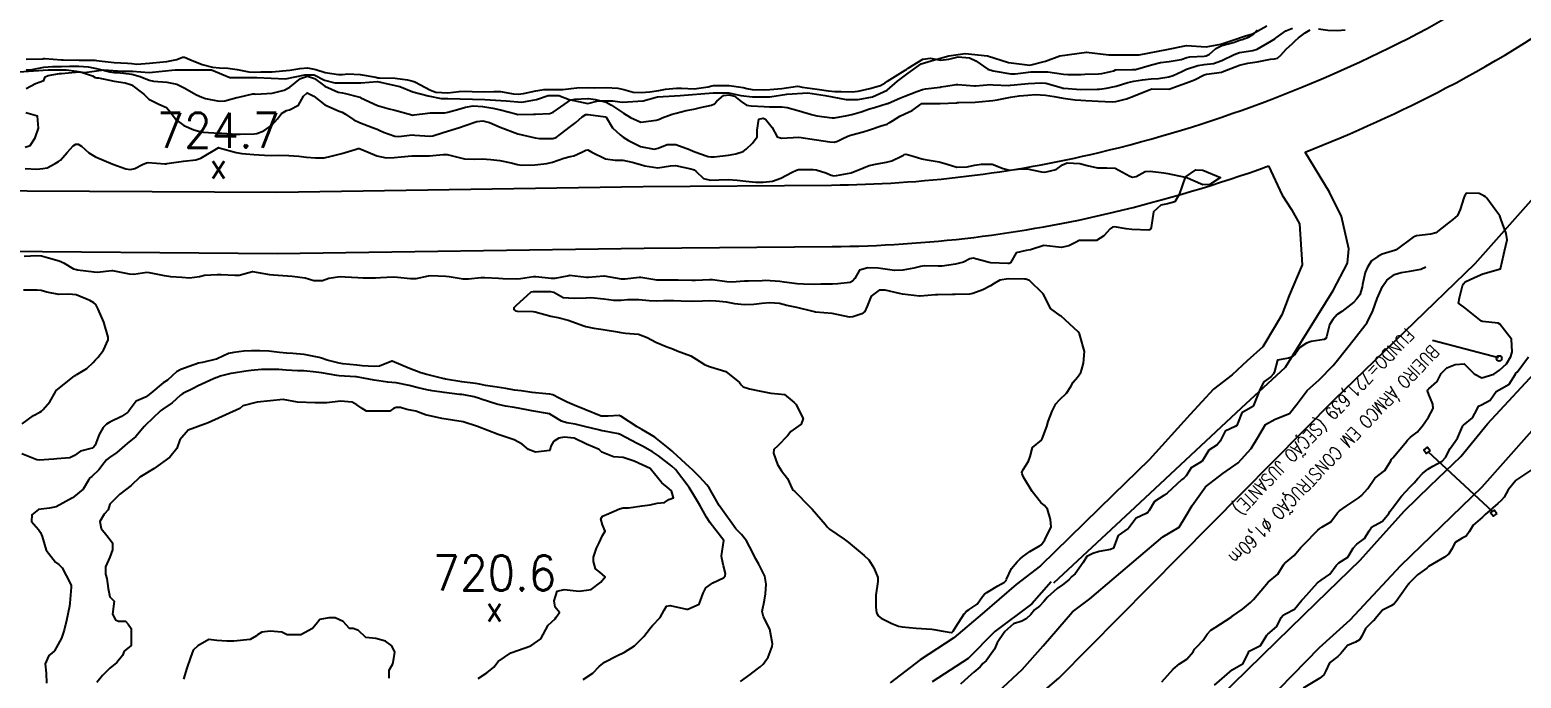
# Model space of a CAD drawing. Header units: metres. Extents: x 307586 to 320046, y 7427249 to 7434250.
# Drawn here: x 313223.9 to 313393.6, y 7432429.1 to 7432502.9 of the extents above; entities that cross this region are included whole.
import ezdxf
from ezdxf.enums import TextEntityAlignment as Align

# ---------------------------------------------------------------- set-up
doc = ezdxf.new("R2010")
doc.units = ezdxf.units.M
doc.header["$MEASUREMENT"] = 0
doc.linetypes.add('CONTINUO', pattern=[0])
for name, color, linetype in [('Curvas de Nivel 1m', 11, 'Continuous'), ('Divisa', 42, 'FENCELINE2'), ('Hidrografia', 140, 'Continuous'), ('Linha Férrea', 20, 'Continuous'), ('Pontos Cotados', 45, 'Continuous'), ('Portico', 45, 'Continuous'), ('TEXTO', 45, 'Continuous'), ('Vias Primárias', 230, 'Continuous'), ('Vias Secundárias', 230, 'Continuous')]:
    doc.layers.add(name, color=color, linetype=linetype)
doc.styles.add('ROMANS', font='romans', dxfattribs={"height": 0.2})
doc.styles.add('Style-STANDARD', font='STANDARD.shx')
doc.linetypes.add('FENCELINE2', pattern='A,0.25,-0.1,[132,ltypeshp.shx,S=0.1,R=0,X=-0.1,Y=0],-0.1,1', length=1.45)

# ---------------------------------------------------------------- blocks, each defined once
blk = doc.blocks.new('ELVTXT_116')
at = {"layer": 'Pontos Cotados', "linetype": 'Continuous', "style": 'Style-STANDARD'}
for s, height, p in [('720.6', 4, (0, 4)), ('x', 3, (0, 0))]:
    blk.add_text(s, height=height, dxfattribs=at).set_placement(p, align=Align.MIDDLE_CENTER)
blk = doc.blocks.new('ELVTXT_122')
at = {"layer": 'Pontos Cotados', "linetype": 'Continuous', "style": 'Style-STANDARD'}
for s, height, p in [('724.7', 4, (0, 4)), ('x', 3, (0, 0))]:
    blk.add_text(s, height=height, dxfattribs=at).set_placement(p, align=Align.MIDDLE_CENTER)

msp = doc.modelspace()

# ---------------------------------------------------------------- linework, layer by layer
at = {"layer": 'Curvas de Nivel 1m', "flags": 128}
for points, elevation in [([(313223.48, 7432496.18), (313224.55, 7432496.76), (313225.49, 7432497.12), (313225.67, 7432497.5), (313225.99, 7432497.67), (313227.27, 7432497.89), (313227.5, 7432497.91), (313229.09, 7432498.05), (313229.5, 7432498.07), (313229.89, 7432498.02), (313231.05, 7432497.62), (313231.34, 7432497.46), (313231.49, 7432497.42), (313231.71, 7432497.39), (313233.49, 7432497.03), (313234.76, 7432496.84), (313235.48, 7432496.61), (313236.88, 7432495.55), (313237.46, 7432494.97), (313238.6, 7432494.39), (313239.45, 7432494.03), (313239.93, 7432493.51), (313240.54, 7432492.61), (313241.43, 7432491.97), (313242.57, 7432491.48), (313243.42, 7432491.25), (313243.66, 7432491.23), (313245.42, 7432491.12), (313245.77, 7432491.09), (313247.42, 7432490.99), (313247.85, 7432490.99), (313249.42, 7432491.03), (313249.74, 7432491.07), (313250.54, 7432491.38), (313251.43, 7432492.03), (313252.07, 7432492.73), (313252.56, 7432493.36), (313253.13, 7432493.67), (313253.45, 7432493.77), (313254.48, 7432494.31), (313255.04, 7432495.33), (313255.48, 7432495.69), (313256.24, 7432495.31), (313257.46, 7432494.34), (313259.12, 7432493.61), (313259.45, 7432493.48), (313259.82, 7432493.27), (313260.78, 7432492.61), (313261.43, 7432492.31), (313262.89, 7432491.77), (313263.43, 7432491.56), (313263.65, 7432491.46), (313264.16, 7432491.22), (313265.42, 7432490.77), (313265.88, 7432490.73), (313267.42, 7432490.9), (313267.7, 7432490.89), (313269.42, 7432490.76), (313269.77, 7432490.8), (313270.81, 7432491.14), (313271.43, 7432491.34), (313272.78, 7432491.77), (313273.43, 7432491.99), (313274.77, 7432492.42), (313275.44, 7432492.5), (313276.2, 7432492.31), (313277.43, 7432491.81), (313279.42, 7432491.04), (313281.42, 7432490.57), (313281.9, 7432490.52), (313283.42, 7432490.5), (313283.79, 7432490.62), (313284.27, 7432490.98), (313285.43, 7432491.88), (313286.05, 7432492.34), (313286.75, 7432492.95), (313287.17, 7432493.22), (313287.45, 7432493.25), (313289.4, 7432492.97), (313289.44, 7432492.95), (313289.48, 7432492.92), (313290.22, 7432491.7), (313291.07, 7432490.9), (313291.42, 7432490.66), (313292.02, 7432490.28), (313293.4, 7432489.58), (313294.96, 7432489.29), (313295.4, 7432489.39), (313296.42, 7432489.82), (313297.41, 7432489.82), (313298.96, 7432489.24), (313299.4, 7432489.05), (313300.1, 7432488.79), (313301.09, 7432488.47), (313301.39, 7432488.4), (313301.76, 7432488.4), (313303.39, 7432488.61), (313304.23, 7432488.74), (313305.08, 7432489.04), (313305.4, 7432489.27), (313306.15, 7432489.98), (313306.66, 7432490.71), (313306.68, 7432491.46), (313306.86, 7432492.71), (313307.35, 7432492.8), (313307.44, 7432492.79), (313307.61, 7432492.7), (313308.38, 7432491.75), (313308.95, 7432490.68), (313309.42, 7432490.53), (313311.42, 7432490.65), (313313.42, 7432490.35), (313314.93, 7432490.12), (313315.42, 7432490.09), (313315.81, 7432490.2), (313316.56, 7432490.59), (313317.17, 7432490.83), (313317.43, 7432490.91), (313318.72, 7432491.27), (313319.43, 7432491.5), (313320.88, 7432491.98), (313321.44, 7432492.14), (313321.7, 7432492.27), (313322.05, 7432492.52), (313322.91, 7432493.06), (313323.45, 7432493.29), (313324.29, 7432493.67), (313325.4, 7432494.48), (313325.47, 7432494.5), (313327.45, 7432494.48), (313327.47, 7432494.48), (313329.35, 7432494.57), (313329.47, 7432494.58), (313329.61, 7432494.58), (313331.48, 7432494.63), (313333.07, 7432494.8), (313333.48, 7432494.83), (313333.99, 7432494.9), (313335.48, 7432495.21), (313336.47, 7432495.36), (313337.48, 7432495.45), (313338.32, 7432495.5), (313339.48, 7432495.44), (313340.45, 7432495.27), (313341.48, 7432495.09), (313342.83, 7432494.92), (313343.48, 7432494.87), (313344.06, 7432494.84), (313345.48, 7432494.74), (313347.04, 7432494.66), (313347.48, 7432494.71), (313348.68, 7432495), (313349.48, 7432495.3), (313351.46, 7432496.13), (313351.49, 7432496.14), (313351.52, 7432496.15), (313353.49, 7432496.12), (313353.6, 7432496.15), (313354.97, 7432496.66), (313355.5, 7432496.84), (313356.44, 7432497.18), (313357.52, 7432497.73), (313357.78, 7432497.83), (313359.52, 7432498.06), (313359.54, 7432498.06), (313359.57, 7432498.08), (313361.53, 7432498.85), (313362.49, 7432499.08), (313363.54, 7432499.24), (313365.06, 7432499.53), (313365.54, 7432499.58), (313365.87, 7432499.66), (313366.25, 7432499.99), (313366.87, 7432500.67), (313367.56, 7432501.32), (313367.9, 7432501.64), (313368.26, 7432501.97), (313369, 7432502.54), (313369.58, 7432502.87)], 723), ([(313223.5, 7432498.32), (313224.16, 7432498.36), (313225.5, 7432498.6), (313226.48, 7432498.7), (313227.5, 7432498.71), (313228.42, 7432498.73), (313229.5, 7432498.74), (313230.55, 7432498.67), (313231.5, 7432498.48), (313232.99, 7432498.1), (313233.5, 7432498.03), (313233.91, 7432498), (313235.5, 7432497.82), (313236.47, 7432497.55), (313237.49, 7432497.15), (313237.99, 7432497.03), (313239.49, 7432496.92), (313240.65, 7432496.67), (313241.48, 7432496.27), (313242.88, 7432495.48), (313243.47, 7432495.19), (313243.88, 7432495.05), (313245.46, 7432494.76), (313246.09, 7432494.8), (313247.47, 7432495.16), (313247.67, 7432495.22), (313248.47, 7432495.41), (313249.3, 7432495.58), (313249.47, 7432495.57), (313249.64, 7432495.56), (313251.48, 7432495.65), (313252.84, 7432496), (313253.48, 7432496.35), (313254.71, 7432497.33), (313255.5, 7432497.61), (313256.31, 7432497.31), (313257.48, 7432496.46), (313258.98, 7432495.79), (313259.48, 7432495.68), (313259.83, 7432495.62), (313261.29, 7432495.25), (313261.47, 7432495.19), (313261.58, 7432495.14), (313263.46, 7432494.26), (313264.78, 7432493.88), (313265.45, 7432493.74), (313267.36, 7432493.18), (313267.44, 7432493.16), (313267.46, 7432493.16), (313267.64, 7432493.18), (313269.21, 7432493.4), (313269.45, 7432493.41), (313271.14, 7432493.44), (313271.45, 7432493.48), (313272.73, 7432493.84), (313273.46, 7432494.05), (313274.34, 7432494.21), (313275.46, 7432494.16), (313276.58, 7432493.95), (313277.45, 7432493.76), (313279.2, 7432493.29), (313279.45, 7432493.25), (313281.2, 7432493.26), (313281.45, 7432493.27), (313283.09, 7432493.36), (313283.45, 7432493.48), (313284.34, 7432494.1), (313285.47, 7432494.91), (313285.51, 7432494.92), (313285.9, 7432494.96), (313287.38, 7432495.04), (313287.47, 7432495.04), (313288.27, 7432494.93), (313289.47, 7432494.62), (313290.09, 7432494.29), (313291.45, 7432493.39), (313292.25, 7432492.88), (313293.44, 7432492.37), (313295.16, 7432492.57), (313295.44, 7432492.67), (313295.57, 7432492.71), (313295.87, 7432492.84), (313297.01, 7432493.26), (313297.45, 7432493.4), (313298.59, 7432493.68), (313299.46, 7432493.84), (313300.23, 7432494.02), (313301.47, 7432494.29), (313301.81, 7432494.43), (313302.07, 7432494.76), (313302.85, 7432495.39), (313303.48, 7432495.48), (313304.07, 7432495.33), (313304.84, 7432494.73), (313305.47, 7432494.3), (313305.98, 7432494.2), (313307.46, 7432494.15), (313308.06, 7432494.1), (313309.46, 7432494.12), (313310.09, 7432494.04), (313311.46, 7432493.65), (313312.86, 7432493.23), (313313.45, 7432493.09), (313315.21, 7432492.84), (313315.45, 7432492.85), (313316.91, 7432493.13), (313317.45, 7432493.25), (313318.48, 7432493.54), (313319.46, 7432493.86), (313320, 7432494.02), (313321.47, 7432494.47), (313321.52, 7432494.49), (313321.6, 7432494.53), (313322.89, 7432495.1), (313323.48, 7432495.33), (313324.85, 7432495.85), (313325.49, 7432496.08), (313325.81, 7432496.15), (313327.49, 7432496.36), (313327.58, 7432496.37), (313328.15, 7432496.45), (313329.3, 7432496.64), (313329.5, 7432496.65), (313331.39, 7432496.51), (313331.49, 7432496.51), (313333.26, 7432496.63), (313333.5, 7432496.62), (313335.31, 7432496.55), (313335.5, 7432496.56), (313337.12, 7432496.73), (313337.5, 7432496.76), (313339, 7432496.83), (313339.5, 7432496.78), (313341.27, 7432496.29), (313341.44, 7432496.24), (313341.49, 7432496.23), (313341.56, 7432496.22), (313343.49, 7432496.06), (313345.35, 7432496.1), (313345.49, 7432496.1), (313345.62, 7432496.11), (313346.4, 7432496.23), (313347.32, 7432496.4), (313347.5, 7432496.45), (313348.83, 7432496.88), (313349.51, 7432497.01), (313350.52, 7432497.17), (313351.51, 7432497.28), (313352.33, 7432497.34), (313353.51, 7432497.53), (313353.98, 7432497.68), (313354.97, 7432498.13), (313355.53, 7432498.38), (313356.82, 7432498.82), (313357.53, 7432498.92), (313358.58, 7432499.05), (313359.54, 7432499.37), (313360.92, 7432500.06), (313361.55, 7432500.28), (313363.06, 7432500.52), (313363.55, 7432500.68), (313365.17, 7432501.61), (313365.56, 7432501.85), (313365.65, 7432501.91), (313365.74, 7432502), (313366.82, 7432502.75), (313367.58, 7432503.06)], 722), ([(313223.51, 7432499.51), (313225.4, 7432499.57), (313225.51, 7432499.59), (313225.6, 7432499.59), (313227.51, 7432499.45), (313227.72, 7432499.45), (313229.51, 7432499.41), (313231.31, 7432499.41), (313231.51, 7432499.39), (313231.79, 7432499.33), (313233.51, 7432499.15), (313235.03, 7432499.09), (313235.51, 7432499.03), (313236.1, 7432498.96), (313237.51, 7432499.09), (313237.91, 7432499.13), (313239.51, 7432499.26), (313240.63, 7432499.5), (313241.27, 7432499.74), (313241.52, 7432499.74), (313242.13, 7432499.48), (313243.51, 7432498.92), (313244.68, 7432498.63), (313245.5, 7432498.54), (313246.44, 7432498.49), (313247.5, 7432498.34), (313248.81, 7432498.1), (313249.5, 7432498.05), (313250.18, 7432498.07), (313251.5, 7432498.09), (313252.66, 7432498.2), (313253.5, 7432498.26), (313254.62, 7432498.45), (313255.51, 7432498.54), (313256.45, 7432498.37), (313257.5, 7432498.01), (313259.01, 7432497.78), (313259.5, 7432497.79), (313260.09, 7432497.86), (313261.5, 7432497.78), (313263.26, 7432497.47), (313263.49, 7432497.42), (313263.68, 7432497.41), (313265.49, 7432497.36), (313266.87, 7432497.19), (313267.49, 7432497.04), (313267.73, 7432496.94), (313269.48, 7432496), (313270.1, 7432495.77), (313271.48, 7432495.69), (313272.74, 7432495.86), (313273.48, 7432495.89), (313274.23, 7432495.85), (313275.48, 7432495.81), (313276.71, 7432495.84), (313277.48, 7432495.85), (313278.95, 7432495.58), (313279.48, 7432495.53), (313280.07, 7432495.62), (313281.48, 7432495.93), (313282.41, 7432496.08), (313283.48, 7432496.07), (313284.57, 7432496.06), (313285.49, 7432496.2), (313286.16, 7432496.28), (313287.49, 7432496.29), (313288.15, 7432496.27), (313289.49, 7432496.3), (313290.82, 7432496.23), (313291.48, 7432496.07), (313292.57, 7432495.79), (313293.48, 7432495.73), (313294.45, 7432495.82), (313295.48, 7432495.98), (313296.22, 7432496.1), (313297.49, 7432496.24), (313298.07, 7432496.23), (313299.49, 7432496.17), (313301.09, 7432496.38), (313301.49, 7432496.51), (313301.71, 7432496.55), (313303.49, 7432496.53), (313305.08, 7432496.31), (313305.49, 7432496.2), (313306.11, 7432496.09), (313307.49, 7432496.05), (313308.12, 7432496.06), (313309.49, 7432496.19), (313311.27, 7432496.44), (313311.49, 7432496.42), (313311.79, 7432496.34), (313313.49, 7432496.12), (313314.78, 7432495.91), (313315.49, 7432495.86), (313316.24, 7432495.84), (313317.49, 7432495.81), (313318.16, 7432495.9), (313319.49, 7432496.18), (313320.68, 7432496.54), (313321.21, 7432496.83), (313321.5, 7432497.02), (313322.42, 7432497.61), (313323.52, 7432498.29), (313323.66, 7432498.37), (313323.85, 7432498.51), (313325.53, 7432499.54), (313326.37, 7432499.63), (313327.53, 7432499.43), (313328.47, 7432499.51), (313329.54, 7432499.79), (313330.81, 7432499.69), (313331.53, 7432499.33), (313332.91, 7432498.4), (313333.52, 7432498.2), (313333.75, 7432498.16), (313335.52, 7432497.86), (313336.02, 7432497.85), (313337.52, 7432498.05), (313337.79, 7432498.07), (313339.52, 7432498.1), (313339.75, 7432498.09), (313341.52, 7432497.84), (313342.01, 7432497.79), (313343.52, 7432497.8), (313343.96, 7432497.82), (313345.52, 7432497.85), (313345.87, 7432497.89), (313347.23, 7432498.22), (313347.44, 7432498.3), (313347.52, 7432498.32), (313349.36, 7432498.37), (313349.52, 7432498.36), (313349.7, 7432498.37), (313351.53, 7432498.88), (313352.56, 7432499.14), (313353.53, 7432499.28), (313354.89, 7432499.48), (313355.54, 7432499.7), (313355.88, 7432499.78), (313357.54, 7432499.86), (313357.75, 7432499.89), (313358.14, 7432500.09), (313358.87, 7432500.76), (313359.55, 7432501.07), (313360.97, 7432501.47), (313361.56, 7432501.69), (313361.83, 7432501.78), (313362.56, 7432502.04), (313363.17, 7432502.43), (313363.58, 7432502.88)], 721), ([(313370.55, 7432502.97), (313371.58, 7432502.82), (313372.71, 7432502.79), (313373.58, 7432502.88)], 723), ([(313223.39, 7432489.53), (313223.93, 7432489.7), (313224.51, 7432490.59), (313224.91, 7432491.69), (313224.78, 7432493.03), (313223.44, 7432493.42)], 723), ([(313223.37, 7432487.09), (313224.7, 7432487.02), (313225.37, 7432487.07), (313225.88, 7432487.17), (313226.81, 7432487.67), (313227.16, 7432487.87), (313227.38, 7432488.04), (313228.14, 7432488.89), (313228.85, 7432489.65), (313229.16, 7432489.87), (313229.4, 7432489.86), (313229.78, 7432489.63), (313230.63, 7432488.87), (313231.38, 7432488.41), (313233.37, 7432487.59), (313234.84, 7432487.04), (313235.37, 7432486.98), (313235.85, 7432487.08), (313236.74, 7432487.55), (313237.18, 7432487.74), (313237.38, 7432487.76), (313239.28, 7432487.62), (313239.37, 7432487.62), (313239.51, 7432487.66), (313241.38, 7432487.91), (313242.78, 7432488.07), (313243.38, 7432488.26), (313245.35, 7432489.44), (313245.38, 7432489.46), (313245.39, 7432489.46), (313245.47, 7432489.44), (313247.39, 7432488.9), (313248.02, 7432488.78), (313249.39, 7432488.68), (313250.61, 7432488.6), (313251.38, 7432488.55), (313252.16, 7432488.59), (313253.39, 7432488.58), (313254.53, 7432488.48), (313255.38, 7432488.39), (313256.4, 7432488.29), (313257.38, 7432488.32), (313258.2, 7432488.48), (313259.39, 7432488.8), (313260.91, 7432489.26), (313261.28, 7432489.37), (313261.39, 7432489.36), (313261.67, 7432489.25), (313263.39, 7432488.52), (313264.47, 7432488.3), (313265.38, 7432488.33), (313266.16, 7432488.42), (313267.39, 7432488.53), (313268.04, 7432488.52), (313269.39, 7432488.52), (313270.94, 7432488.69), (313271.39, 7432488.69), (313271.99, 7432488.52), (313273.38, 7432488.19), (313274.45, 7432488.16), (313275.38, 7432488.18), (313276.36, 7432488.1), (313277.38, 7432487.99), (313278.68, 7432487.75), (313279.38, 7432487.53), (313279.8, 7432487.46), (313281.38, 7432487.52), (313282.73, 7432487.65), (313283.38, 7432487.79), (313284.68, 7432488.26), (313285.39, 7432488.44), (313285.82, 7432488.53), (313286.73, 7432488.95), (313287.16, 7432489.18), (313287.4, 7432489.2), (313287.85, 7432488.94), (313289.39, 7432488.18), (313290.52, 7432488.04), (313291.38, 7432488.04), (313292.44, 7432487.82), (313293.38, 7432487.53), (313293.9, 7432487.39), (313295.38, 7432487.18), (313296.82, 7432487.38), (313297.38, 7432487.43), (313299.13, 7432487.05), (313299.37, 7432486.97), (313299.49, 7432486.92), (313299.67, 7432486.8), (313300.54, 7432485.96), (313301.36, 7432485.76), (313302.32, 7432485.8), (313303.36, 7432485.84), (313304.38, 7432485.75), (313305.36, 7432485.64), (313306.52, 7432485.55), (313307.36, 7432485.53), (313308.4, 7432485.65), (313309.37, 7432486), (313310.66, 7432486.66), (313311.14, 7432486.89), (313311.38, 7432486.96), (313313.02, 7432486.99), (313313.38, 7432486.95), (313314.46, 7432486.61), (313315.09, 7432486.32), (313315.37, 7432486.26), (313315.68, 7432486.28), (313317.37, 7432486.58), (313318.77, 7432487.18), (313319.39, 7432487.42), (313320.3, 7432487.63), (313321.39, 7432487.81), (313321.97, 7432487.95), (313323.09, 7432488.51), (313323.3, 7432488.62), (313323.4, 7432488.67), (313323.61, 7432488.72), (313324.4, 7432488.5), (313325.4, 7432488.17), (313325.78, 7432488.1), (313327.39, 7432487.83), (313328.27, 7432487.57), (313329.39, 7432487.25), (313330.55, 7432487.26), (313331.39, 7432487.46), (313332.2, 7432487.59), (313333.39, 7432487.57), (313334.67, 7432487.09), (313335.38, 7432486.88), (313336.68, 7432487.05), (313337.38, 7432487.06), (313339, 7432486.7), (313339.38, 7432486.66), (313340.7, 7432486.99), (313341.39, 7432487.49), (313341.94, 7432487.74), (313343.39, 7432487.64), (313344.2, 7432487.44), (313345.39, 7432487.15), (313346.46, 7432487.15), (313347.39, 7432487.11), (313349.08, 7432486.2), (313349.37, 7432486.09), (313349.77, 7432486.19), (313350.81, 7432486.75), (313351.38, 7432486.78), (313352.94, 7432486.6), (313353.38, 7432486.51), (313355.37, 7432486.12), (313356.58, 7432486.92), (313357.38, 7432486.88), (313359.37, 7432486.08), (313359.37, 7432486.08), (313358.17, 7432485.28), (313357.36, 7432485.22), (313355.37, 7432486.12), (313354.69, 7432484.13), (313354.17, 7432483.31), (313353.34, 7432483.06), (313352.59, 7432482.9), (313351.75, 7432482.17), (313351.51, 7432480.37), (313351.41, 7432480.17), (313351.35, 7432480.12), (313351.3, 7432480.1), (313351.21, 7432480.08), (313349.3, 7432480.13), (313348.65, 7432480.21), (313347.31, 7432480.44), (313347.11, 7432480.42), (313346.84, 7432480.22), (313346.09, 7432479.43), (313345.29, 7432478.88), (313343.93, 7432478.9), (313343.29, 7432478.88), (313342.9, 7432478.66), (313342.14, 7432478.28), (313341.45, 7432478.12), (313341.28, 7432478.11), (313339.28, 7432478.32), (313337.76, 7432477.85), (313337.27, 7432477.76), (313336.13, 7432477.49), (313335.49, 7432476.36), (313335.32, 7432476.29), (313335.25, 7432476.29), (313335.18, 7432476.28), (313333.25, 7432476.37), (313333.06, 7432476.39), (313331.26, 7432476.89), (313330.86, 7432476.81), (313330.14, 7432476.43), (313329.25, 7432476.19), (313327.73, 7432475.97), (313327.25, 7432475.97), (313325.72, 7432476), (313325.25, 7432475.93), (313324.49, 7432475.74), (313323.24, 7432475.51), (313322.28, 7432475.49), (313321.24, 7432475.64), (313320.45, 7432475.75), (313319.25, 7432475.8), (313318.3, 7432475.52), (313317.78, 7432474.57), (313317.53, 7432474.27), (313317.23, 7432474.13), (313315.86, 7432473.96), (313315.22, 7432473.94), (313313.92, 7432473.92), (313313.22, 7432473.9), (313311.95, 7432473.91), (313311.22, 7432473.97), (313309.74, 7432474.16), (313309.23, 7432474.23), (313307.6, 7432474.33), (313307.23, 7432474.32), (313305.66, 7432474.28), (313305.23, 7432474.26), (313303.79, 7432474.17), (313303.22, 7432474.21), (313301.58, 7432474.41), (313301.23, 7432474.43), (313299.66, 7432474.36), (313299.23, 7432474.35), (313297.66, 7432474.38), (313297.23, 7432474.39), (313295.69, 7432474.37), (313295.23, 7432474.4), (313293.43, 7432474.67), (313293.23, 7432474.67), (313291.63, 7432474.48), (313291.23, 7432474.49), (313289.3, 7432474.85), (313289.23, 7432474.85), (313287.47, 7432474.7), (313287.23, 7432474.7), (313285.3, 7432474.9), (313285.23, 7432474.89), (313283.63, 7432474.58), (313283.23, 7432474.57), (313281.48, 7432474.76), (313281.23, 7432474.75), (313279.72, 7432474.54), (313279.23, 7432474.51), (313277.73, 7432474.55), (313277.23, 7432474.57), (313275.66, 7432474.64), (313275.23, 7432474.65), (313273.81, 7432474.51), (313273.22, 7432474.49), (313271.61, 7432474.75), (313271.23, 7432474.81), (313269.51, 7432474.88), (313269.23, 7432474.85), (313267.84, 7432474.55), (313267.22, 7432474.52), (313265.74, 7432474.68), (313265.23, 7432474.72), (313263.79, 7432474.66), (313263.22, 7432474.62), (313261.84, 7432474.62), (313261.22, 7432474.65), (313259.77, 7432474.72), (313259.22, 7432474.75), (313257.93, 7432474.59), (313257.22, 7432474.31), (313256.23, 7432474.3), (313255.22, 7432474.6), (313253.76, 7432474.81), (313253.23, 7432474.83), (313251.64, 7432474.95), (313251.23, 7432475), (313249.3, 7432475.34), (313249.23, 7432475.33), (313247.73, 7432474.91), (313247.23, 7432474.9), (313245.67, 7432474.99), (313245.23, 7432475), (313243.78, 7432474.91), (313243.22, 7432474.78), (313242.09, 7432474.61), (313241.22, 7432474.67), (313239.97, 7432474.76), (313239.22, 7432474.86), (313237.54, 7432475.22), (313237.23, 7432475.24), (313235.74, 7432475.04), (313235.23, 7432475.06), (313233.37, 7432475.45), (313233.23, 7432475.45), (313231.56, 7432475.27), (313231.23, 7432475.29), (313229.33, 7432475.53), (313229.23, 7432475.54), (313228.9, 7432475.63), (313227.87, 7432476.28), (313227.24, 7432476.54), (313226.02, 7432476.9), (313225.25, 7432477.12), (313224.72, 7432477.16), (313223.25, 7432477.09)], 724), ([(313352.69, 7432428.66), (313354, 7432430.13), (313354.71, 7432430.73), (313355.55, 7432431.27), (313356.26, 7432432.1), (313356.44, 7432432.39), (313356.73, 7432432.71), (313357.42, 7432433.41), (313357.87, 7432434.09), (313358.29, 7432434.55), (313358.76, 7432434.86), (313360.58, 7432436.05), (313360.69, 7432436.14), (313360.78, 7432436.2), (313361.88, 7432436.94), (313362.8, 7432437.71), (313362.96, 7432437.86), (313363.12, 7432438.03), (313364.82, 7432440), (313365.89, 7432440.93), (313366.57, 7432441.98), (313366.68, 7432442.14), (313366.85, 7432442.3), (313367.77, 7432443.06), (313368.53, 7432443.96), (313368.7, 7432444.14), (313368.88, 7432444.3), (313370.47, 7432445.94), (313370.69, 7432446.14), (313370.9, 7432446.26), (313371.94, 7432446.89), (313372.7, 7432447.91), (313372.8, 7432448.04), (313372.93, 7432448.14), (313373.7, 7432448.67), (313374.94, 7432449.49), (313375.16, 7432449.66), (313375.41, 7432449.88), (313376.16, 7432450.66), (313376.96, 7432451.86), (313378.09, 7432452.74), (313378.75, 7432453.84), (313378.84, 7432454), (313379, 7432454.18), (313380.39, 7432455.82), (313380.66, 7432456.18), (313381.02, 7432456.53), (313381.77, 7432457.07), (313382.38, 7432457.8), (313382.64, 7432458.2), (313383.05, 7432458.81), (313383.57, 7432459.78), (313383.56, 7432460.27), (313383.08, 7432461.36), (313382.94, 7432461.79), (313382.96, 7432461.92), (313383.09, 7432462), (313384.02, 7432462.86), (313384.49, 7432463.77), (313385.12, 7432464.39), (313386.08, 7432464.8), (313387.12, 7432464.85), (313388.25, 7432463.73), (313389.11, 7432463.26), (313390.49, 7432463.7), (313391.12, 7432464.13), (313391.94, 7432464.87), (313392.41, 7432465.68), (313392.58, 7432466.24), (313392.49, 7432467.68), (313391.18, 7432469.39), (313390.98, 7432469.49), (313389.18, 7432469.67), (313389.07, 7432469.72), (313387.2, 7432471.24), (313386.48, 7432471.75), (313386.57, 7432472.39), (313386.93, 7432473.74), (313387.02, 7432473.96), (313387.24, 7432474.21), (313388.3, 7432474.67), (313389.25, 7432475.11), (313391.25, 7432475.69), (313391.62, 7432477.35), (313391.71, 7432477.69), (313391.99, 7432478.98), (313391.87, 7432479.68), (313391.32, 7432481.26), (313391.21, 7432481.58), (313391.15, 7432481.69), (313390.71, 7432482.32), (313389.68, 7432483.72), (313389.52, 7432483.88), (313389.36, 7432483.99), (313388.82, 7432484.26), (313387.36, 7432484.29), (313387.15, 7432483.95), (313387.06, 7432483.74), (313386.67, 7432482.41), (313386.35, 7432481.75), (313385.8, 7432481.27), (313385.31, 7432480.9), (313383.88, 7432479.78), (313383.3, 7432479.61), (313381.67, 7432479.43), (313381.3, 7432479.29), (313379.36, 7432477.84), (313379.31, 7432477.81), (313379.28, 7432477.8), (313377.79, 7432477.34), (313377.27, 7432477.09), (313376.57, 7432476.57), (313376.11, 7432475.87), (313375.86, 7432475.26), (313375.55, 7432473.88), (313375.51, 7432473.6), (313375.22, 7432472.72), (313374.87, 7432472.22), (313374.54, 7432471.89), (313373.19, 7432470.83), (313372.65, 7432470.46), (313372.15, 7432469.92), (313371.8, 7432469.3), (313371.43, 7432467.93), (313371.35, 7432467.74), (313371.16, 7432467.63), (313369.7, 7432467.41), (313369.15, 7432467.23), (313368.41, 7432466.71), (313367.88, 7432465.97), (313367.48, 7432465.63), (313367.13, 7432465.51), (313365.85, 7432465.27), (313365.51, 7432464), (313365.4, 7432463.71), (313365.1, 7432463.38), (313364.31, 7432462.8), (313363.88, 7432462.02), (313363.15, 7432460.12), (313363.09, 7432460.03), (313363.06, 7432460.01), (313361.81, 7432459.29), (313361.33, 7432458.05), (313361.24, 7432457.85), (313361.04, 7432457.72), (313359.9, 7432457.2), (313359.34, 7432456.08), (313359.01, 7432455.63), (313358.07, 7432455.02), (313357.5, 7432454.09), (313357.29, 7432453.8), (313356.99, 7432453.59), (313356.05, 7432453.04), (313355.46, 7432452.12), (313355.21, 7432451.87), (313354.96, 7432451.68), (313353.3, 7432450.14), (313352.94, 7432449.89), (313351.88, 7432449.21), (313351.28, 7432448.17), (313351.13, 7432447.96), (313350.92, 7432447.84), (313349.78, 7432447.32), (313348.97, 7432446.2), (313348.89, 7432446.13), (313347.75, 7432445.34), (313347.33, 7432444.22), (313347.19, 7432443.9), (313346.87, 7432443.72), (313345.59, 7432443.5), (313344.86, 7432443.29), (313344.17, 7432442.93), (313343.76, 7432442.26), (313342.83, 7432440.98), (313342.46, 7432440.65), (313342.12, 7432440.28), (313341.39, 7432439.71), (313340.81, 7432439.31), (313339.7, 7432438.31), (313339.29, 7432437.82), (313338.79, 7432437.27), (313338.23, 7432436.88), (313337.79, 7432436.33), (313337.26, 7432435.85), (313336.77, 7432435.6), (313335.84, 7432435.27), (313334.81, 7432434.36), (313334.79, 7432434.32), (313334.75, 7432434.28), (313333.99, 7432433.11), (313333.66, 7432432.38), (313332.71, 7432431.08), (313332.35, 7432430.75), (313332.02, 7432430.4), (313331.32, 7432429.78), (313330.69, 7432429.22), (313329.81, 7432428.42)], 723), ([(313223.02, 7432458.05), (313224.32, 7432458.98), (313225.03, 7432459.37), (313225.23, 7432459.48), (313225.43, 7432459.68), (313226.19, 7432460.52), (313226.82, 7432461.66), (313226.92, 7432461.81), (313227.07, 7432461.93), (313228.8, 7432463.35), (313229.08, 7432463.55), (313229.14, 7432463.58), (313229.24, 7432463.63), (313230.38, 7432464.33), (313231.1, 7432465), (313231.39, 7432465.32), (313231.66, 7432465.6), (313232.3, 7432466.42), (313232.84, 7432467.59), (313232.84, 7432467.89), (313232.33, 7432469.6), (313231.69, 7432471.09), (313231.41, 7432471.61), (313231.19, 7432471.82), (313230.72, 7432472.08), (313229.19, 7432472.73), (313228.35, 7432472.8), (313227.19, 7432472.76), (313225.86, 7432473.01), (313225.2, 7432473.2), (313224.75, 7432473.24), (313223.2, 7432473.26)], 723), ([(313304.77, 7432428.72), (313305.87, 7432429.53), (313306.7, 7432430.16), (313307.01, 7432430.39), (313307.35, 7432430.69), (313307.92, 7432431.48), (313308.37, 7432432.68), (313308.4, 7432433.01), (313308.09, 7432434.69), (313307.4, 7432436.06), (313307.22, 7432436.7), (313307.51, 7432437.97), (313307.62, 7432438.69), (313307.7, 7432439.81), (313307.52, 7432440.69), (313306.84, 7432442.05), (313306.47, 7432442.7), (313306.12, 7432443.44), (313305.46, 7432444.71), (313304.88, 7432445.43), (313304.25, 7432446.1), (313303.78, 7432446.74), (313302.91, 7432447.95), (313302.34, 7432448.76), (313301.54, 7432450.16), (313301.21, 7432450.77), (313300.95, 7432451.11), (313300.15, 7432451.97), (313299.32, 7432452.79), (313298.97, 7432453.11), (313297.09, 7432454.82), (313296.99, 7432454.91), (313296.52, 7432455.3), (313295.01, 7432456.53), (313294.82, 7432456.65), (313294.45, 7432456.85), (313293.54, 7432457.39), (313293.02, 7432457.69), (313291.14, 7432458.89), (313291.03, 7432458.95), (313290.96, 7432458.97), (313289.7, 7432458.91), (313289.03, 7432458.9), (313288.93, 7432458.92), (313287.04, 7432459.65), (313285.85, 7432460.15), (313285.06, 7432460.5), (313284.13, 7432460.97), (313283.43, 7432461.35), (313283.07, 7432461.42), (313282.61, 7432461.45), (313281.07, 7432461.6), (313279.82, 7432461.78), (313279.07, 7432461.88), (313278.06, 7432462.06), (313277.07, 7432462.22), (313275.74, 7432462.41), (313275.08, 7432462.54), (313274.61, 7432462.62), (313273.08, 7432462.8), (313271.2, 7432463.13), (313271.08, 7432463.15), (313271.05, 7432463.16), (313269.09, 7432463.64), (313268.41, 7432463.85), (313267.1, 7432464.34), (313265.15, 7432465.16), (313265.11, 7432465.16), (313263.71, 7432464.61), (313263.1, 7432464.56), (313261.71, 7432464.64), (313261.1, 7432464.7), (313259.51, 7432464.87), (313259.11, 7432464.93), (313257.74, 7432465.29), (313257.11, 7432465.5), (313256.84, 7432465.58), (313255.12, 7432465.94), (313253.84, 7432466.05), (313253.12, 7432466.08), (313252.32, 7432466.16), (313251.12, 7432466.3), (313250.08, 7432466.34), (313249.12, 7432466.34), (313248.24, 7432466.29), (313247.12, 7432466.15), (313246.52, 7432466.03), (313245.22, 7432465.44), (313245.14, 7432465.41), (313245.11, 7432465.4), (313243.54, 7432465.03), (313243.1, 7432464.92), (313242.03, 7432464.55), (313241.09, 7432464.2), (313240.61, 7432463.97), (313240.12, 7432463.5), (313239.56, 7432463.02), (313239.07, 7432462.69), (313237.67, 7432461.53), (313237.35, 7432461.24), (313237.06, 7432461.07), (313236, 7432460.6), (313235.21, 7432459.56), (313235.14, 7432459.45), (313235.03, 7432459.34), (313234.33, 7432458.88), (313233.02, 7432458.22), (313232.63, 7432457.98), (313232.27, 7432457.6), (313231.78, 7432456.83), (313231.33, 7432455.61), (313231.2, 7432455.4), (313230.99, 7432455.28), (313229.68, 7432454.92), (313228.98, 7432454.45), (313228.45, 7432454.16), (313226.97, 7432454.04), (313226.63, 7432454.01), (313224.97, 7432453.91), (313224.72, 7432453.93), (313222.98, 7432454.62)], 723), ([(313358.69, 7432428.29), (313360.7, 7432430.05), (313361.97, 7432430.78), (313362.56, 7432432.03), (313362.62, 7432432.13), (313362.73, 7432432.19), (313363.92, 7432432.83), (313364.66, 7432434), (313364.75, 7432434.12), (313365.78, 7432434.97), (313366.29, 7432435.98), (313366.5, 7432436.26), (313366.78, 7432436.43), (313367.81, 7432436.95), (313368.63, 7432437.96), (313368.7, 7432438.06), (313368.81, 7432438.17), (313370.43, 7432439.94), (313370.83, 7432440.24), (313371.81, 7432440.94), (313372.54, 7432441.91), (313372.68, 7432442.08), (313372.85, 7432442.2), (313373.87, 7432442.88), (313374.46, 7432443.89), (313374.88, 7432444.33), (313375.78, 7432444.97), (313376.31, 7432445.87), (313376.54, 7432446.22), (313376.9, 7432446.46), (313377.81, 7432446.95), (313378.52, 7432447.84), (313378.69, 7432448.08), (313378.93, 7432448.4), (313379.99, 7432449.82), (313380.95, 7432450.87), (313381.43, 7432451.33), (313381.84, 7432451.8), (313382.38, 7432452.39), (313382.98, 7432452.89), (313383.55, 7432453.21), (313384.59, 7432453.77), (313385, 7432454.21), (313385.53, 7432455.24), (313385.88, 7432455.75), (313386.35, 7432456.42), (313386.92, 7432457.74), (313386.96, 7432457.82), (313387.04, 7432457.89), (313388.07, 7432458.71), (313388.57, 7432459.72), (313388.74, 7432460.05), (313389.07, 7432460.2), (313390.05, 7432460.73), (313390.76, 7432461.7), (313391.1, 7432461.91), (313392.24, 7432462.54), (313392.93, 7432463.67), (313393, 7432463.79), (313393.12, 7432463.93), (313394.44, 7432465.65)], 724), ([(313286.85, 7432428.94), (313287.95, 7432429.66), (313288.7, 7432430.42), (313289.28, 7432430.91), (313290.71, 7432431.62), (313291.56, 7432432.04), (313292.72, 7432432.78), (313292.84, 7432432.87), (313293.76, 7432433.83), (313294.54, 7432434.84), (313294.76, 7432435.08), (313295.62, 7432435.98), (313296.09, 7432436.83), (313296.33, 7432437.28), (313296.78, 7432437.35), (313298.63, 7432436.95), (313298.77, 7432436.93), (313300.05, 7432437.52), (313300.51, 7432438.77), (313300.81, 7432439.38), (313301.63, 7432439.94), (313302.82, 7432440.53), (313303.03, 7432440.75), (313303.07, 7432440.99), (313302.83, 7432441.88), (313302.63, 7432442.75), (313302.6, 7432443), (313302.87, 7432444.75), (313301.31, 7432446.77), (313300.9, 7432447.4), (313300.14, 7432448.78), (313299.68, 7432449.54), (313298.94, 7432450.8), (313297.39, 7432452.82), (313296.97, 7432453.23), (313295.44, 7432454.38), (313294.99, 7432454.69), (313294.75, 7432454.84), (313293.62, 7432455.48), (313293, 7432455.81), (313291.06, 7432456.84), (313291.01, 7432456.86), (313290.98, 7432456.86), (313290.87, 7432456.89), (313289.3, 7432457.2), (313289.02, 7432457.25), (313288.61, 7432457.34), (313287.02, 7432457.75), (313285.97, 7432458), (313285.02, 7432458.16), (313284.39, 7432458.34), (313283.35, 7432458.99), (313283.04, 7432459.16), (313282.81, 7432459.22), (313281.04, 7432459.5), (313280.45, 7432459.61), (313279.05, 7432459.88), (313278.04, 7432460.06), (313277.05, 7432460.28), (313275.27, 7432460.86), (313275.06, 7432460.93), (313274.46, 7432461.09), (313273.28, 7432461.32), (313273.07, 7432461.36), (313272.78, 7432461.39), (313271.07, 7432461.6), (313269.7, 7432461.79), (313269.07, 7432461.91), (313268.1, 7432462.14), (313267.07, 7432462.38), (313265.58, 7432462.69), (313265.08, 7432462.74), (313264.65, 7432462.78), (313263.08, 7432463.01), (313261.88, 7432463.24), (313261.08, 7432463.37), (313260.96, 7432463.38), (313259.09, 7432463.5), (313258.83, 7432463.53), (313257.09, 7432463.84), (313256.47, 7432463.93), (313255.09, 7432464.05), (313254.35, 7432464.07), (313253.09, 7432464.15), (313252.24, 7432464.21), (313251.1, 7432464.23), (313250.28, 7432464.2), (313249.09, 7432464.11), (313248.47, 7432464.03), (313247.09, 7432463.81), (313246.76, 7432463.75), (313245.56, 7432463.44), (313245.21, 7432463.31), (313245.08, 7432463.26), (313244.8, 7432463.16), (313243.07, 7432462.34), (313242.49, 7432462.05), (313241.32, 7432461.49), (313241.16, 7432461.39), (313241.06, 7432461.3), (313240.1, 7432460.44), (313239.04, 7432459.72), (313238.92, 7432459.63), (313238.79, 7432459.51), (313237.02, 7432457.86), (313236.86, 7432457.69), (313236.75, 7432457.54), (313235.97, 7432456.58), (313235, 7432455.78), (313234.73, 7432455.56), (313233.79, 7432454.77), (313232.97, 7432454.19), (313232.64, 7432453.93), (313232.37, 7432453.6), (313231.77, 7432452.79), (313230.95, 7432452.06), (313230.71, 7432451.85), (313230.58, 7432451.61), (313229.96, 7432450.59), (313228.91, 7432449.72), (313228.86, 7432449.69), (313228.77, 7432449.63), (313226.9, 7432448.59), (313226.13, 7432448.44), (313224.9, 7432448.27), (313224.12, 7432447.69), (313224.1, 7432446.91), (313224.88, 7432446.02), (313225.13, 7432445.68), (313225.31, 7432445.23), (313225.77, 7432443.67), (313226.83, 7432442.3), (313227.19, 7432442.02), (313227.6, 7432441.65), (313228.51, 7432439.92), (313228.6, 7432439.63), (313228.61, 7432439.45), (313228.46, 7432437.63), (313228.42, 7432437.29), (313228.07, 7432435.64), (313227.82, 7432434.56), (313227.53, 7432433.65), (313226.71, 7432432.22), (313226.42, 7432431.94), (313226.07, 7432431.67), (313225.65, 7432430.71), (313225.75, 7432429.67), (313225.82, 7432428.51)], 722), ([(313394.99, 7432452.94), (313393.05, 7432451.67), (313393.01, 7432451.63), (313392.97, 7432451.6), (313392.12, 7432450.51), (313391.64, 7432449.68), (313391.33, 7432449.3), (313390.94, 7432448.96), (313389.51, 7432447.71), (313389.21, 7432447.43), (313388.92, 7432447.19), (313388.13, 7432446.51), (313387.67, 7432445.73), (313387.35, 7432445.27), (313386.89, 7432445.01), (313386.08, 7432444.54), (313385.67, 7432443.75), (313385.38, 7432443.24), (313384.86, 7432442.86), (313383.06, 7432441.79), (313382.94, 7432441.7), (313382.85, 7432441.62), (313381.79, 7432440.85), (313380.82, 7432439.88), (313380.77, 7432439.81), (313380.65, 7432439.64), (313379.36, 7432437.83), (313379.11, 7432437.52), (313378.8, 7432437.32), (313377.82, 7432436.82), (313376.99, 7432435.86), (313376.9, 7432435.73), (313376.77, 7432435.62), (313375.87, 7432434.76), (313375.45, 7432433.87), (313375.18, 7432433.44), (313374.74, 7432433.2), (313373.82, 7432432.81), (313373.08, 7432431.9), (313372.72, 7432431.56), (313371.79, 7432430.85), (313371.37, 7432429.92), (313371.15, 7432429.48), (313370.69, 7432429.1), (313368.78, 7432427.96)], 724)]:
    msp.add_lwpolyline(points, dxfattribs=dict(at, elevation=elevation))
at = {"layer": 'Curvas de Nivel 1m', "elevation": 723, "flags": 128}
msp.add_lwpolyline([(313337.64, 7432474.34), (313337.23, 7432474.48), (313337.07, 7432474.51), (313335.23, 7432474.55), (313334.26, 7432474.37), (313333.62, 7432473.99), (313333.22, 7432473.73), (313332.33, 7432473.28), (313331.21, 7432472.86), (313330.82, 7432472.8), (313329.21, 7432472.76), (313328.9, 7432472.75), (313327.21, 7432472.71), (313326.97, 7432472.7), (313325.2, 7432472.55), (313325.13, 7432472.55), (313323.21, 7432472.79), (313322.87, 7432472.85), (313321.21, 7432473.25), (313320.53, 7432473.23), (313319.62, 7432472.55), (313319.19, 7432471.42), (313318.93, 7432470.82), (313318.59, 7432470.57), (313317.54, 7432470.22), (313317.18, 7432470.19), (313315.18, 7432470.6), (313313.31, 7432470.75), (313313.18, 7432470.76), (313313.02, 7432470.8), (313311.19, 7432471.27), (313310.03, 7432471.5), (313309.19, 7432471.72), (313308.08, 7432471.8), (313307.19, 7432471.73), (313306.27, 7432471.63), (313305.19, 7432471.57), (313304.14, 7432471.69), (313303.19, 7432471.86), (313301.98, 7432471.98), (313301.2, 7432472.03), (313300.43, 7432472.01), (313299.19, 7432471.95), (313298.02, 7432471.99), (313297.19, 7432472.02), (313296.01, 7432472.02), (313295.19, 7432472.01), (313294.38, 7432472.04), (313293.2, 7432472.16), (313291.93, 7432472.15), (313291.19, 7432472.08), (313290.36, 7432472.07), (313289.2, 7432472.23), (313287.75, 7432472.39), (313287.2, 7432472.35), (313285.84, 7432472.31), (313285.2, 7432472.32), (313284.61, 7432472.39), (313283.53, 7432472.99), (313283.2, 7432473.05), (313283.14, 7432473.05), (313281.2, 7432473.06), (313281.16, 7432473.06), (313280.91, 7432473.01), (313279.19, 7432471.45), (313278.99, 7432471.24), (313278.99, 7432471.04), (313279.18, 7432470.91), (313279.35, 7432470.87), (313281.18, 7432470.83), (313281.4, 7432470.79), (313283.17, 7432470.3), (313283.99, 7432470.15), (313285.17, 7432469.83), (313286.93, 7432469.17), (313287.16, 7432469.1), (313288.08, 7432468.93), (313289.15, 7432468.75), (313290.76, 7432468.5), (313291.15, 7432468.44), (313291.67, 7432468.36), (313293.15, 7432468.25), (313294.16, 7432467.87), (313295.14, 7432467.31), (313296.31, 7432466.83), (313297.13, 7432466.54), (313297.58, 7432466.36), (313299.12, 7432465.76), (313299.74, 7432465.41), (313300.66, 7432464.78), (313301.11, 7432464.58), (313301.36, 7432464.52), (313303.1, 7432463.98), (313304.64, 7432462.73), (313304.84, 7432462.48), (313305.08, 7432462.25), (313305.78, 7432462.01), (313307.07, 7432461.77), (313308.23, 7432461.53), (313309.07, 7432461.46), (313309.76, 7432461.36), (313310.64, 7432460.66), (313310.86, 7432460.46), (313311.06, 7432460.26), (313311.88, 7432458.64), (313311.67, 7432458.01), (313311.03, 7432457.55), (313310.51, 7432457.17), (313310.12, 7432456.66), (313309, 7432455.52), (313308.58, 7432455.1), (313308.52, 7432454.68), (313308.97, 7432453.4), (313309.45, 7432452.67), (313310.1, 7432451.81), (313310.66, 7432450.65), (313310.77, 7432450.48), (313310.94, 7432450.33), (313312.62, 7432448.63), (313312.92, 7432448.32), (313314.42, 7432446.61), (313314.62, 7432446.33), (313314.89, 7432446.04), (313316.56, 7432444.9), (313316.87, 7432444.69), (313317.01, 7432444.58), (313318.85, 7432443.06), (313319.38, 7432442.55), (313319.95, 7432441.66), (313320.38, 7432440.54), (313320.39, 7432440.11), (313320.15, 7432438.54), (313320.15, 7432437.17), (313320.24, 7432436.54), (313320.42, 7432436.18), (313320.77, 7432435.92), (313321.97, 7432435.3), (313322.76, 7432435.01), (313323.18, 7432434.93), (313324.76, 7432434.8), (313326.53, 7432434.68), (313326.75, 7432434.65), (313327.82, 7432434.45), (313328.75, 7432434.31), (313328.85, 7432434.34), (313328.95, 7432434.44), (313329.26, 7432434.93), (313330.2, 7432436.42), (313330.48, 7432436.71), (313330.78, 7432436.9), (313331.68, 7432437.51), (313332.32, 7432438.39), (313332.54, 7432438.66), (313332.81, 7432438.84), (313334.03, 7432439.59), (313334.82, 7432440.03), (313334.98, 7432440.2), (313335.04, 7432440.36), (313335.62, 7432441.56), (313336.24, 7432442.35), (313336.56, 7432442.64), (313336.85, 7432442.89), (313337.67, 7432443.52), (313338.87, 7432444.21), (313338.94, 7432444.25), (313339.01, 7432444.32), (313339.41, 7432444.84), (313340.1, 7432446.3), (313340.05, 7432447.16), (313339.69, 7432448.31), (313339.35, 7432448.74), (313338.93, 7432449.09), (313337.94, 7432450.33), (313336.96, 7432451.96), (313336.8, 7432452.34), (313336.79, 7432452.52), (313336.97, 7432452.87), (313337.54, 7432453.77), (313337.72, 7432454.33), (313337.99, 7432455.34), (313339.01, 7432456.19), (313339.1, 7432456.32), (313339.61, 7432457.74), (313339.79, 7432458.31), (313340.22, 7432459.47), (313340.65, 7432460.3), (313341.07, 7432460.77), (313341.85, 7432461.51), (313342.35, 7432462.28), (313342.61, 7432462.76), (313343.1, 7432463.36), (313343.48, 7432463.89), (313343.61, 7432464.26), (313343.79, 7432464.93), (313343.9, 7432466.26), (313343.41, 7432468.01), (313343.33, 7432468.27), (313343.28, 7432468.38), (313343.17, 7432468.49), (313341.26, 7432470.29), (313341.18, 7432470.34), (313340.04, 7432471.15), (313339.48, 7432472.32), (313339.21, 7432472.81)], close=True, dxfattribs=at)
at = {"layer": 'Divisa'}
msp.add_lwpolyline([(313043, 7432215.34), (313092.76, 7432249.18), (313114.62, 7432263.85), (313161.59, 7432296.4), (313199.2, 7432322.3), (313236.08, 7432348.51), (313270.54, 7432372.9), (313312.95, 7432405.21), (313340.98, 7432429.1), (313354.78, 7432443.06), (313372.34, 7432460.82), (313388.36, 7432476.29), (313405.65, 7432495.73), (313418.64, 7432510.59)], dxfattribs=at)
at = {"layer": 'Hidrografia', "elevation": 128.58}
msp.add_lwpolyline([(313221.55, 7432498.03), (313225.98, 7432498.32), (313228.05, 7432498.32), (313229.23, 7432498.17), (313230.12, 7432498.03), (313232.33, 7432498.32), (313234.4, 7432498.17), (313235.58, 7432498.17), (313237.5, 7432498.03), (313240.45, 7432498.32), (313244.58, 7432498.32), (313246.65, 7432497.44), (313249.75, 7432497.44), (313253, 7432497.29), (313255.21, 7432497.73), (313256.25, 7432497.73), (313257.43, 7432497.14), (313258.61, 7432496.85), (313260.23, 7432496.85), (313261.56, 7432496.85), (313263.48, 7432496.99), (313264.81, 7432496.7), (313265.99, 7432496.4), (313267.47, 7432495.81), (313269.24, 7432495.37), (313270.72, 7432495.07), (313271.45, 7432495.07), (313275.69, 7432494.94), (313278.09, 7432494.79), (313279.89, 7432494.64), (313281.54, 7432494.94), (313282.89, 7432495.39), (313284.09, 7432495.39), (313285.29, 7432494.94), (313287.39, 7432494.49), (313288.59, 7432494.79), (313290.24, 7432494.79), (313291.29, 7432494.64), (313293.69, 7432494.79), (313295.34, 7432495.24), (313297.89, 7432495.39), (313301.64, 7432495.69), (313303.44, 7432495.69), (313304.79, 7432495.39), (313306.14, 7432495.24), (313308.09, 7432495.24), (313310.04, 7432495.54), (313312.44, 7432495.69), (313314.39, 7432495.39), (313316.79, 7432494.94), (313318.14, 7432494.94), (313319.79, 7432495.24), (313321.44, 7432495.99), (313322.64, 7432497.04), (313323.84, 7432497.94), (313325.34, 7432498.99), (313326.84, 7432499.44), (313328.49, 7432499.89), (313330.32, 7432500.19), (313332.87, 7432499.89), (313335.27, 7432499.14), (313337.67, 7432498.84), (313339.47, 7432499.29), (313341.12, 7432499.89), (313344.12, 7432500.34), (313346.67, 7432500.04), (313350.12, 7432500.04), (313353.27, 7432500.64), (313355.52, 7432501.08), (313357.77, 7432500.93), (313359.42, 7432501.23), (313360.77, 7432501.68), (313362.12, 7432502.13), (313363.02, 7432502.43), (313364.67, 7432503.33)], dxfattribs=at)
at = {"layer": 'Hidrografia'}
for points in [[(313334.11, 7432427.59), (313336.83, 7432430.07), (313339.19, 7432432.79), (313342.53, 7432436.63), (313344.51, 7432438.11), (313352.81, 7432445.16), (313354.68, 7432446.28), (313355.43, 7432447.52), (313356.17, 7432448.76), (313357.66, 7432450.87), (313359.65, 7432452.37), (313361.39, 7432453.61), (313362.89, 7432455.22), (313363.63, 7432456.47), (313364.5, 7432457.96), (313365.62, 7432458.58), (313367.24, 7432459.2), (313368.11, 7432460.32), (313369.23, 7432461.81), (313370.6, 7432463.05), (313372.21, 7432464.67), (313372.71, 7432465.29), (313374.59, 7432467.68), (313376.08, 7432469.55), (313376.71, 7432470.91), (313377.2, 7432472.28), (313377.83, 7432473.65), (313378.32, 7432474.39), (313379.19, 7432475.01), (313379.94, 7432475.26), (313380.93, 7432475.39), (313382.18, 7432475.64), (313382.75, 7432475.9)], [(313274.92, 7432429.05), (313275.89, 7432429.7), (313276.7, 7432430.34), (313277.19, 7432430.99), (313278.65, 7432431.97), (313280.93, 7432432.78), (313282.06, 7432433.59), (313282.87, 7432435.13), (313283.68, 7432435.85), (313283.79, 7432436.05), (313284.19, 7432436.56), (313283.68, 7432437.17), (313283.58, 7432437.88), (313283.89, 7432439), (313284.7, 7432439.2), (313286.43, 7432439), (313287.76, 7432439.2), (313288.87, 7432440.02), (313289.38, 7432440.63), (313288.77, 7432441.14), (313288.26, 7432441.54), (313288.06, 7432442.36), (313288.06, 7432442.86), (313288.37, 7432443.88), (313288.67, 7432444.49), (313289.08, 7432445.31), (313289.38, 7432445.81), (313289.08, 7432446.53), (313288.87, 7432447.24), (313289.08, 7432447.54), (313289.79, 7432447.85), (313291.01, 7432448.36), (313291.42, 7432448.46), (313292.03, 7432448.46), (313293.57, 7432448.69), (313294.49, 7432448.8), (313295.3, 7432449), (313296.12, 7432449.1), (313296.62, 7432449.41), (313297.13, 7432449.61), (313296.93, 7432450.42), (313296.42, 7432450.83), (313295.81, 7432451.34), (313295, 7432452.36), (313294.49, 7432452.97), (313292.66, 7432453.78), (313291.43, 7432454.19), (313290.31, 7432454.29), (313288.99, 7432454.8), (313288.69, 7432455.1), (313287.26, 7432455.71), (313285.84, 7432456.42), (313284.72, 7432456.53), (313284.11, 7432456.42), (313283.5, 7432456.02), (313283.19, 7432455.51), (313283.09, 7432455), (313281.46, 7432454.8), (313280.65, 7432455.1), (313279.93, 7432455.71), (313279.02, 7432456.22), (313277.19, 7432456.83), (313274.85, 7432457.75), (313273.22, 7432458.26), (313270.77, 7432458.66), (313268.94, 7432459.07), (313267.82, 7432459.48), (313266.81, 7432459.68), (313266.09, 7432459.88), (313265.58, 7432459.88), (313265.28, 7432459.78), (313264.87, 7432459.48), (313263.85, 7432459.48), (313262.84, 7432459.48), (313262.23, 7432459.48), (313261.72, 7432459.78), (313261.11, 7432460.19), (313260.6, 7432460.49), (313259.24, 7432460.61), (313257.71, 7432460.41), (313256.39, 7432460.41), (313254.35, 7432460.51), (313252.73, 7432460.81), (313249.77, 7432460.51), (313248.15, 7432460.1), (313247.79, 7432459.77), (313244.21, 7432458.15), (313241.94, 7432457.33), (313240.96, 7432456.2), (313240.64, 7432455.22), (313239.83, 7432454.25), (313238.04, 7432452.95), (313236.41, 7432451.98), (313235.44, 7432451), (313234.14, 7432450.03), (313233.65, 7432449.54), (313233, 7432448.89), (313232.84, 7432448.24), (313232.35, 7432447.75), (313231.87, 7432446.94), (313232.03, 7432446.13), (313232.68, 7432445.32), (313233.33, 7432444.51), (313233.33, 7432443.69), (313233, 7432442.88), (313232.52, 7432441.75), (313232.52, 7432440.93), (313232.68, 7432440.45), (313232.84, 7432439.31), (313233, 7432438.34), (313233.49, 7432437.85), (313233.33, 7432436.39), (313233.65, 7432435.74), (313233.98, 7432435.58), (313234.79, 7432435.58), (313235.11, 7432435.25), (313235.44, 7432434.76), (313235.44, 7432433.95), (313235.44, 7432432.82), (313234.63, 7432432.17), (313234.47, 7432431.68), (313233.82, 7432430.87), (313233, 7432430.22), (313232.19, 7432429.41), (313231.54, 7432428.59)], [(313264.8, 7432429.09), (313264.8, 7432430.02), (313265.21, 7432430.74), (313265.31, 7432431.35), (313265.42, 7432432.07), (313265.11, 7432432.79), (313264.39, 7432433.3), (313263.26, 7432433.61), (313262.13, 7432433.71), (313261.31, 7432434.53), (313260.69, 7432434.74), (313260.28, 7432434.74), (313259.56, 7432435.56), (313258.64, 7432435.97), (313257.92, 7432435.97), (313256.89, 7432435.77), (313256.48, 7432435.25), (313256.07, 7432434.74), (313254.73, 7432434.02), (313253.19, 7432434.02), (313252.58, 7432434.33), (313251.24, 7432434.43), (313250.32, 7432434.33), (313249.8, 7432434.02), (313249.7, 7432433.92), (313248.98, 7432433.51), (313247.13, 7432433.3), (313246.31, 7432433.3), (313245.18, 7432433.4), (313244.26, 7432433.51), (313243.03, 7432432.79), (313242.51, 7432432.28), (313242.2, 7432431.45), (313241.79, 7432430.22), (313241.38, 7432428.99)]]:
    msp.add_lwpolyline(points, dxfattribs=at)
at = {"layer": 'Linha Férrea'}
for points in [[(313357.44, 7432425.16), (313365.78, 7432433.29), (313370.32, 7432437.71), (313375.27, 7432442.54), (313377.55, 7432445.06), (313380.33, 7432448.15), (313383.25, 7432450.98), (313386.72, 7432454.33), (313389.78, 7432458.05), (313396.01, 7432464.77)], [(313363.02, 7432424.79), (313370.66, 7432432.6), (313374.15, 7432435.74), (313379.91, 7432441.9), (313389.17, 7432450.85), (313397.23, 7432459.97)]]:
    msp.add_lwpolyline(points, dxfattribs=at)
at = {"layer": 'Portico'}
for points in [[(313383.24, 7432454.99), (313382.79, 7432454.66), (313382.5, 7432455.05), (313382.95, 7432455.38)], [(313390.84, 7432447.84), (313390.39, 7432447.51), (313390.1, 7432447.9), (313390.55, 7432448.23)]]:
    msp.add_lwpolyline(points, close=True, dxfattribs=at)
msp.add_lwpolyline([(313390.33, 7432448.06), (313383.01, 7432454.83)], dxfattribs=at)
at = {"layer": 'TEXTO', "linetype": 'CONTINUO'}
msp.add_polyline3d([(313391.02, 7432465.56, 721.64), (313383.52, 7432467.51, 0)], dxfattribs=at)
at = {"layer": 'TEXTO'}
msp.add_circle((313391.09, 7432465.48, 723.26), 0.3, dxfattribs=at)
at = {"layer": 'Vias Primárias'}
for points in [[(313369.02, 7432488.95, 0.026832), (313385.04, 7432496.25, 0.078824), (313418.05, 7432520.73), (313429.73, 7432532.68), (313440.98, 7432545.79), (313464.02, 7432573.77), (313483.77, 7432598.59), (313484.12, 7432599.01), (313485.66, 7432601.07), (313504.54, 7432625.21)], [(313369.02, 7432488.95, 0.026832), (313385.04, 7432496.25, 0.078824), (313418.05, 7432520.73), (313429.73, 7432532.68), (313440.98, 7432545.79), (313464.02, 7432573.77), (313483.77, 7432598.59), (313484.12, 7432599.01), (313485.66, 7432601.07), (313504.54, 7432625.21)], [(313216.49, 7432484.58), (313252.02, 7432484.39), (313293.7, 7432485.04), (313315.14, 7432485.21, 0.0566), (313345.57, 7432488.91, 0.061756), (313381.81, 7432502.45, 0.064436), (313413.46, 7432525.24)], [(313216.49, 7432484.58), (313252.02, 7432484.39), (313293.7, 7432485.04), (313315.14, 7432485.21, 0.0566), (313345.57, 7432488.91, 0.061756), (313381.81, 7432502.45, 0.064436), (313413.46, 7432525.24)], [(313216.39, 7432477.72), (313252.04, 7432477.4), (313293.79, 7432478.04), (313315.2, 7432478.21, 0.0566), (313347.2, 7432482.11, 0.028062), (313364.84, 7432487.38)], [(313216.39, 7432477.72), (313252.04, 7432477.4), (313293.79, 7432478.04), (313315.2, 7432478.21, 0.0566), (313347.2, 7432482.11, 0.028062), (313364.84, 7432487.38)]]:
    msp.add_lwpolyline(points, format="xyb", dxfattribs=at)
at = {"layer": 'Vias Secundárias'}
for points in [[(313340.43, 7432439.96), (313350.24, 7432449.1), (313361.78, 7432459.84), (313366.76, 7432464.48), (313372.2, 7432473.2), (313373.82, 7432476.3), (313373.99, 7432477.95), (313373.16, 7432481.64), (313371.8, 7432484.39), (313369.02, 7432488.95)], [(313340.43, 7432439.96), (313350.24, 7432449.1), (313361.78, 7432459.84), (313366.76, 7432464.48), (313372.2, 7432473.2), (313373.82, 7432476.3), (313373.99, 7432477.95), (313373.16, 7432481.64), (313371.8, 7432484.39), (313369.02, 7432488.95)], [(313364.84, 7432487.38), (313366.39, 7432484.06), (313367.45, 7432482.44), (313368.39, 7432480.81), (313368.68, 7432476.12), (313367.2, 7432472.63), (313366.37, 7432470.42), (313365.61, 7432469.16), (313364.19, 7432466.81), (313362.43, 7432465.19), (313360.71, 7432463.6), (313358.57, 7432461.97), (313355.95, 7432459.09), (313351.27, 7432453.94), (313347.16, 7432449.94), (313338.91, 7432441.89), (313336.12, 7432439.77), (313332.28, 7432436.4), (313329.03, 7432433.67), (313325.21, 7432431.18), (313321.8, 7432428.58)], [(313364.84, 7432487.38), (313366.39, 7432484.06), (313367.45, 7432482.44), (313368.39, 7432480.81), (313368.68, 7432476.12), (313367.2, 7432472.63), (313366.37, 7432470.42), (313365.61, 7432469.16), (313364.19, 7432466.81), (313362.43, 7432465.19), (313360.71, 7432463.6), (313358.57, 7432461.97), (313355.95, 7432459.09), (313351.27, 7432453.94), (313347.16, 7432449.94), (313338.91, 7432441.89), (313336.12, 7432439.77), (313332.28, 7432436.4), (313329.03, 7432433.67), (313325.21, 7432431.18), (313321.8, 7432428.58)], [(313340.11, 7432440.04), (313337.9, 7432437.57), (313333.71, 7432434.4), (313330.66, 7432431.34), (313326.57, 7432428.68)], [(313340.11, 7432440.04), (313337.9, 7432437.57), (313333.71, 7432434.4), (313330.66, 7432431.34), (313326.57, 7432428.68)]]:
    msp.add_lwpolyline(points, dxfattribs=at)

# ---------------------------------------------------------------- block references
at = {"layer": 'Pontos Cotados', "linetype": 'Continuous'}
for name, p in [('ELVTXT_122', (313245.37, 7432487.44, 724.69)), ('ELVTXT_116', (313276.77, 7432437.06, 720.59))]:
    msp.add_blockref(name, p, dxfattribs=at)

# ---------------------------------------------------------------- texts
at = {"layer": 'TEXTO', "style": 'ROMANS', "width": 0.8}
for s, rotation, p in [('FUNDO=721,639 (SEÇÃO JUSANTE)', 226, (313380.47, 7432469.03)), ('BUEIRO ÁRMCO EM CONSTRUÇÃO Ø1,60m', 226.2341, (313383.34, 7432467.14))]:
    msp.add_text(s, height=1.5, rotation=rotation, dxfattribs=at).set_placement(p)

doc.saveas('drawing.dxf')
